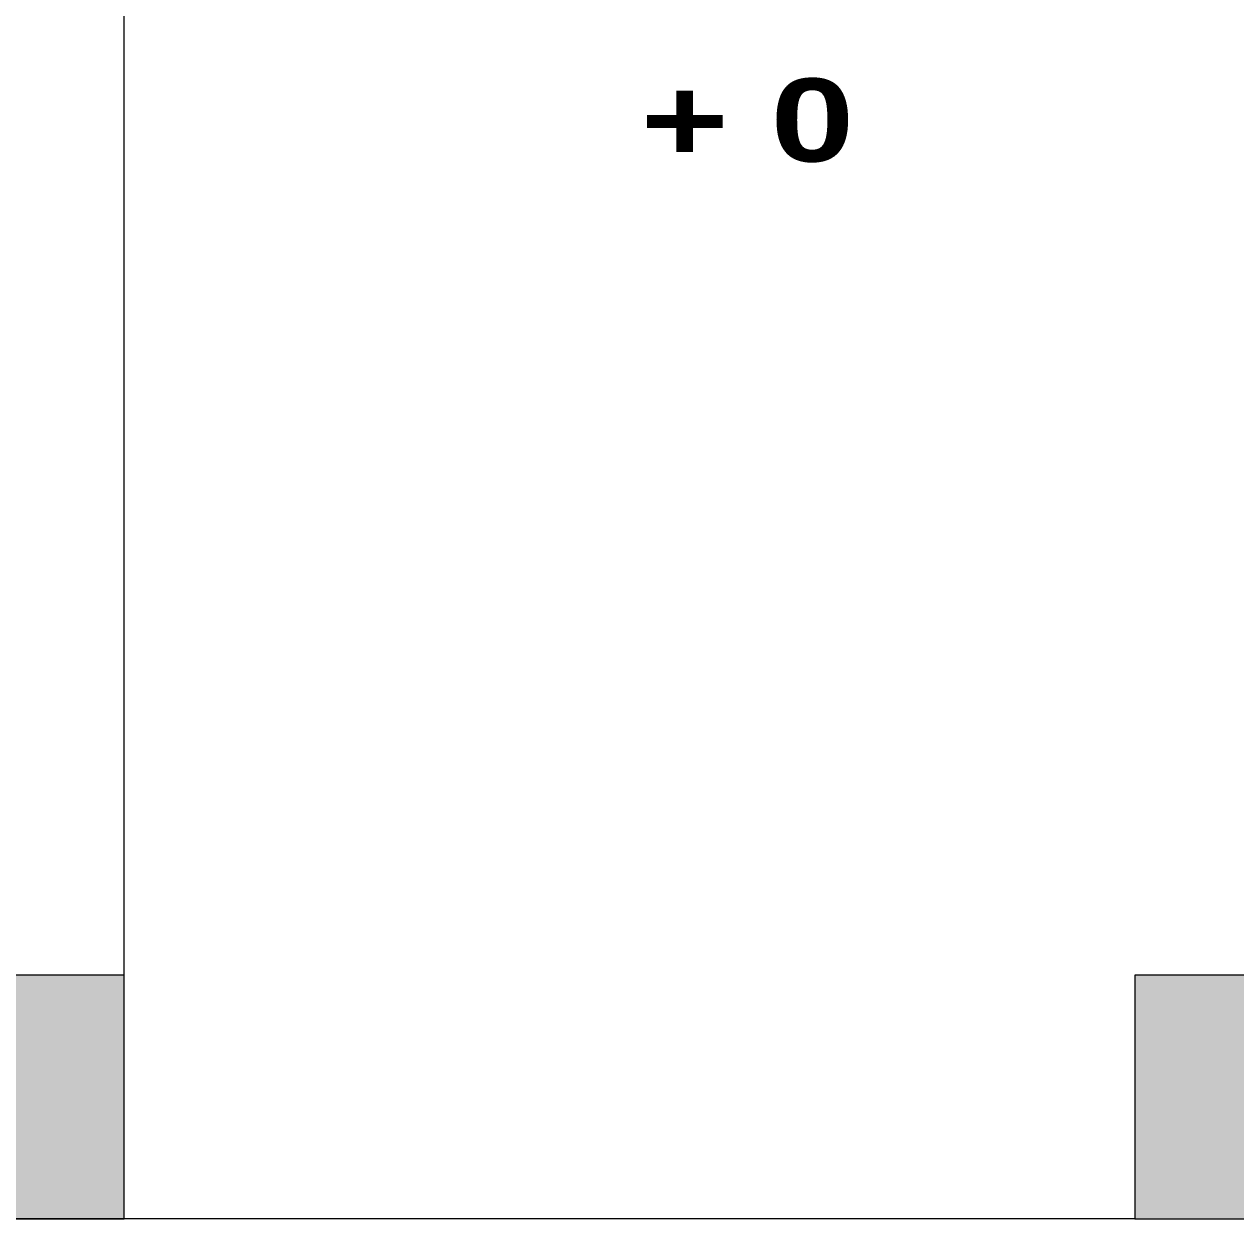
# Model space of a CAD drawing. Header units: inches. Extents: x 22 to 382261, y 22 to 371281.
# Drawn here: x 111441 to 114079, y 249995 to 252595 of the extents above; entities that cross this region are included whole.
import ezdxf

# ---------------------------------------------------------------- set-up
doc = ezdxf.new("R2010")
doc.units = ezdxf.units.IN
doc.header["$MEASUREMENT"] = 0
for name, color, linetype, lineweight in [('A-FLOR', 192, 'Continuous', 9), ('G-ANNO-DIMS', 111, 'Continuous', 9), ('Q-CASE', 31, 'Continuous', 9)]:
    doc.layers.add(name, color=color, linetype=linetype, lineweight=lineweight)
doc.styles.add('Arial_B_3', font='arialbd.ttf', dxfattribs={"width": 1.3, "height": 180.555556})

# ---------------------------------------------------------------- blocks, each defined once
blk = doc.blocks.new('Casework 23 - Casework 23-687365-01-Ground floor DIMENSION PLAN')
at = {"layer": 'Q-CASE'}
h = blk.add_hatch(color=256, dxfattribs=at)
h.paths.add_polyline_path([(-12668.8, 2098.2), (-12668.8, 2628.2), (-13198.8, 2628.2), (-13198.8, 2098.2)])
h.paths.add_polyline_path([(-26698.8, 2098.2), (-26698.8, 2628.2), (-27228.8, 2628.2), (-27228.8, 2098.2)])
h.paths.add_polyline_path([(-22798.8, 2098.2), (-22278.8, 2098.2), (-22278.8, 2628.2), (-22798.8, 2628.2)])
h.paths.add_polyline_path([(-20078.8, 2098.2), (-19558.8, 2098.2), (-19558.8, 2628.2), (-20078.8, 2628.2), (-20078.8, 2252.5)])
at = {"layer": 'Q-CASE', "lineweight": 18}
for p, q in [((-22278.8, 2628.2), (-22798.8, 2628.2)), ((-22278.8, 2098.2), (-22278.8, 2628.2)), ((-19558.8, 2628.2), (-20078.8, 2628.2)), ((-20078.8, 2628.2), (-20078.8, 2098.2)), ((-22798.8, 2098.2), (-22278.8, 2098.2)), ((-20078.8, 2098.2), (-19558.8, 2098.2))]:
    blk.add_line(p, q, dxfattribs=at)

msp = doc.modelspace()

# ---------------------------------------------------------------- linework, layer by layer
at = {"layer": 'A-FLOR'}
for p, q in [((111658.8, 250525.5), (111658.8, 254665.5)), ((113858.8, 249995.5), (111398.8, 249995.5))]:
    msp.add_line(p, q, dxfattribs=at)

# ---------------------------------------------------------------- block references
at = {"layer": 'Q-CASE'}
msp.add_blockref('Casework 23 - Casework 23-687365-01-Ground floor DIMENSION PLAN', (133937.6, 247897.3), dxfattribs=at)

# ---------------------------------------------------------------- next in the draw order: texts
at = {"layer": 'G-ANNO-DIMS', "insert": (112783.5, 252477.2), "char_height": 180.56, "width": 522.777, "attachment_point": 1, "line_spacing_factor": 0.941778, "style": 'Arial_B_3', "bg_fill": 3, "box_fill_scale": 1.25, "bg_fill_color": 256, "bg_fill_true_color": 13158600, "bg_fill_transparency": 0}
msp.add_mtext('+ 0', dxfattribs=at)

doc.saveas('drawing.dxf')
